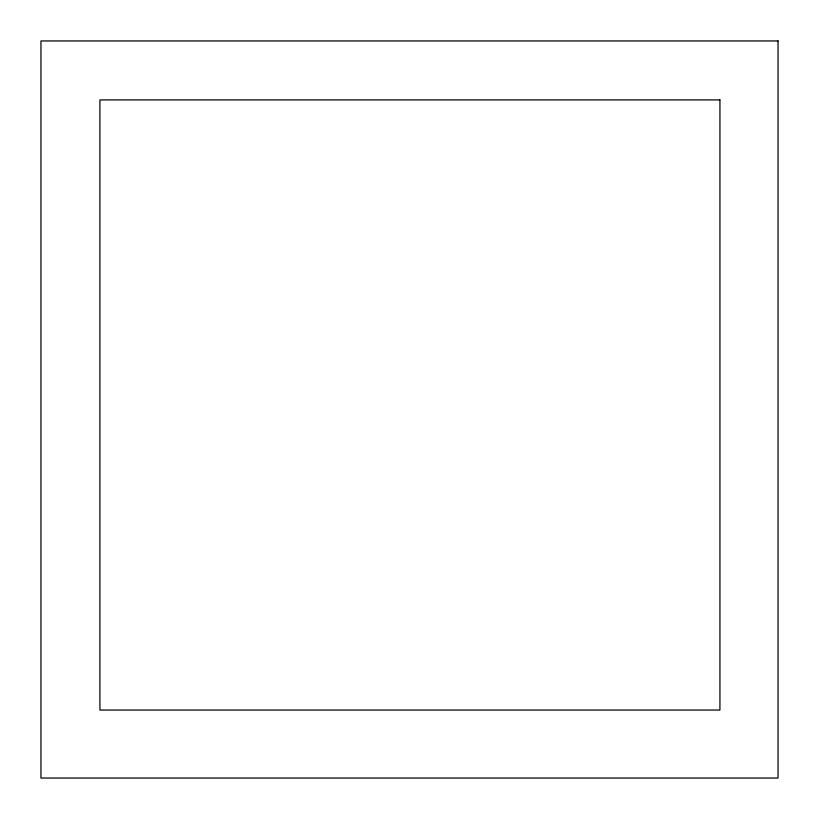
<?xml version="1.0" encoding="UTF-8"?>
<svg xmlns="http://www.w3.org/2000/svg" width="819" height="819" viewBox="0 0 819 819"><rect width="100%" height="100%" fill="white"/><g stroke="black" fill="none" stroke-linecap="round" stroke-linejoin="round"><path stroke-width="1.23" d="M778.05 40.95L40.95 40.95L40.95 778.05L778.05 778.05L778.05 40.95M719.932 99.918L99.918 99.918L99.918 710.053L719.932 710.053L719.932 99.918"/></g></svg>
